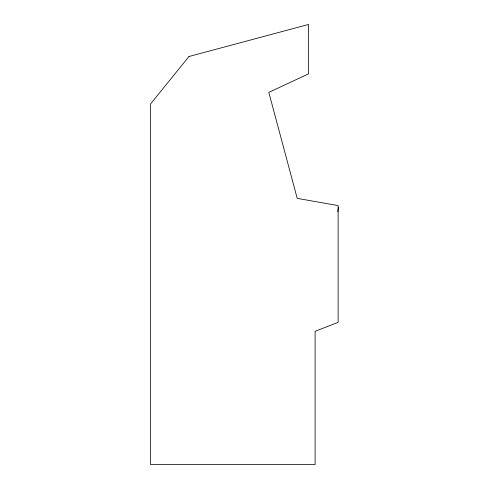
<?xml version="1.0" encoding="UTF-8"?>
<svg xmlns="http://www.w3.org/2000/svg" width="489" height="489" viewBox="0 0 489 489"><rect width="100%" height="100%" fill="white"/><g stroke="black" fill="none" stroke-linecap="round" stroke-linejoin="round"><path stroke-width="0.73" d="M337.758 211.749L338.492 207.104M188.98 56.504L150.508 104.01L150.508 464.55L315.099 464.55L315.099 331.31L338.125 322.361L338.125 205.582L297.214 198.369L268.816 92.378L308.596 73.827L308.596 24.45L188.98 56.504"/></g></svg>
